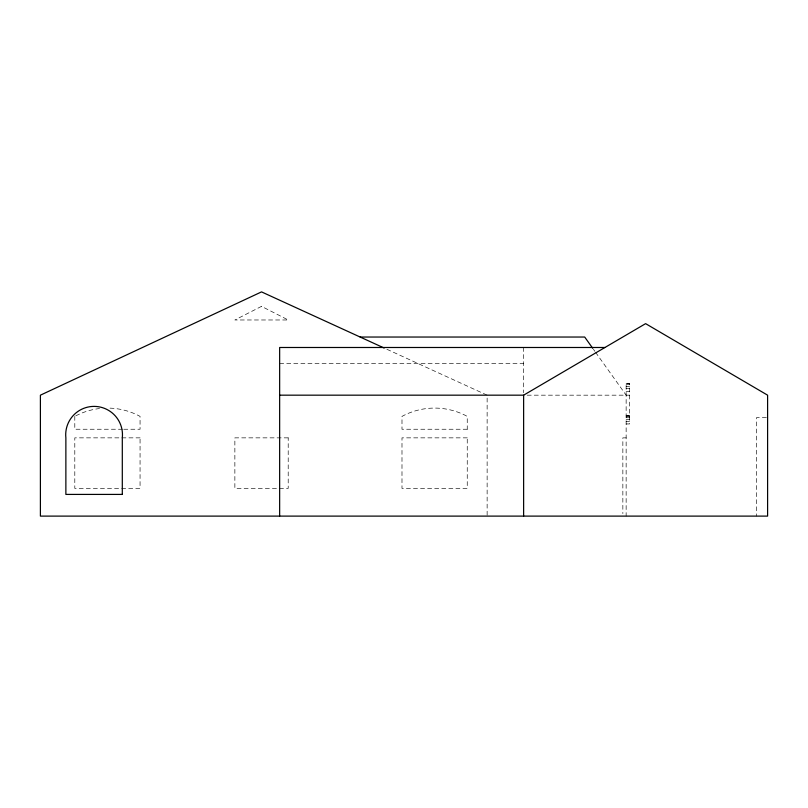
<?xml version="1.0" encoding="UTF-8"?>
<svg xmlns="http://www.w3.org/2000/svg" width="808" height="808" viewBox="0 0 808 808"><rect width="100%" height="100%" fill="white"/><g stroke="black" fill="none" stroke-linecap="round" stroke-linejoin="round"><path stroke-width="0.61" stroke-dasharray="4.04 3.03" d="M279.649 363.378L523.624 363.378M626.139 383.638L629.533 383.638M626.139 384.669L629.533 384.669M626.139 386.355L629.533 386.355M626.139 388.699L629.533 388.699M626.139 391.648L629.533 391.648M527.2 395.173L629.533 395.173M626.139 415.645L629.533 415.645M626.139 415.878L629.533 415.878M626.139 416.585L629.533 416.585M766.378 417.534L756.601 417.534L756.601 516.11M626.139 417.746L629.533 417.746M626.139 419.372L629.533 419.372M626.139 421.443L629.533 421.443M626.139 423.947L629.533 423.947L629.533 383.295L626.139 383.295L626.139 516.11M122.493 429.24L74.801 429.24L74.801 416.383M123.745 429.24L140.057 429.24L140.057 416.383A68.256 68.256 0 0 0 108.565 408.091M626.139 437.855L622.857 437.855L622.857 513.585M386.921 349.288L487.133 395.173L487.133 516.11M593.425 349.278L594.88 351.318M595.607 352.339L626.139 395.173M523.624 347.49L523.624 392.728M75.8 415.847A68.256 68.256 0 0 1 99.515 408.545M261.529 306.363L234.865 319.978L288.204 319.978L261.529 306.363M467.246 429.24L401.99 429.24L401.99 416.383A68.256 68.256 0 0 1 467.246 416.383L467.246 429.24M140.057 437.855L74.801 437.855L74.801 488.386L140.057 488.386L140.057 437.855M288.204 437.855L234.865 437.855L234.865 488.386L288.204 488.386L288.204 437.855M467.246 437.855L401.99 437.855L401.99 488.386L467.246 488.386L467.246 437.855"/><path stroke-width="1.21" d="M279.649 395.173L523.624 395.173L645.612 323.644L767.6 395.173L767.6 516.11L40.4 516.11L40.4 395.173L261.529 291.89L384.174 348.036M360.146 337.037L584.699 337.037L592.698 348.258M604.95 347.49L279.649 347.49L279.649 516.11M523.624 395.173L523.624 516.11M122.301 494.415L65.872 494.415L65.872 437.855A28.381 28.381 0 0 1 94.092 406.394A28.381 28.381 0 0 1 122.301 437.855L122.301 494.415"/></g></svg>
